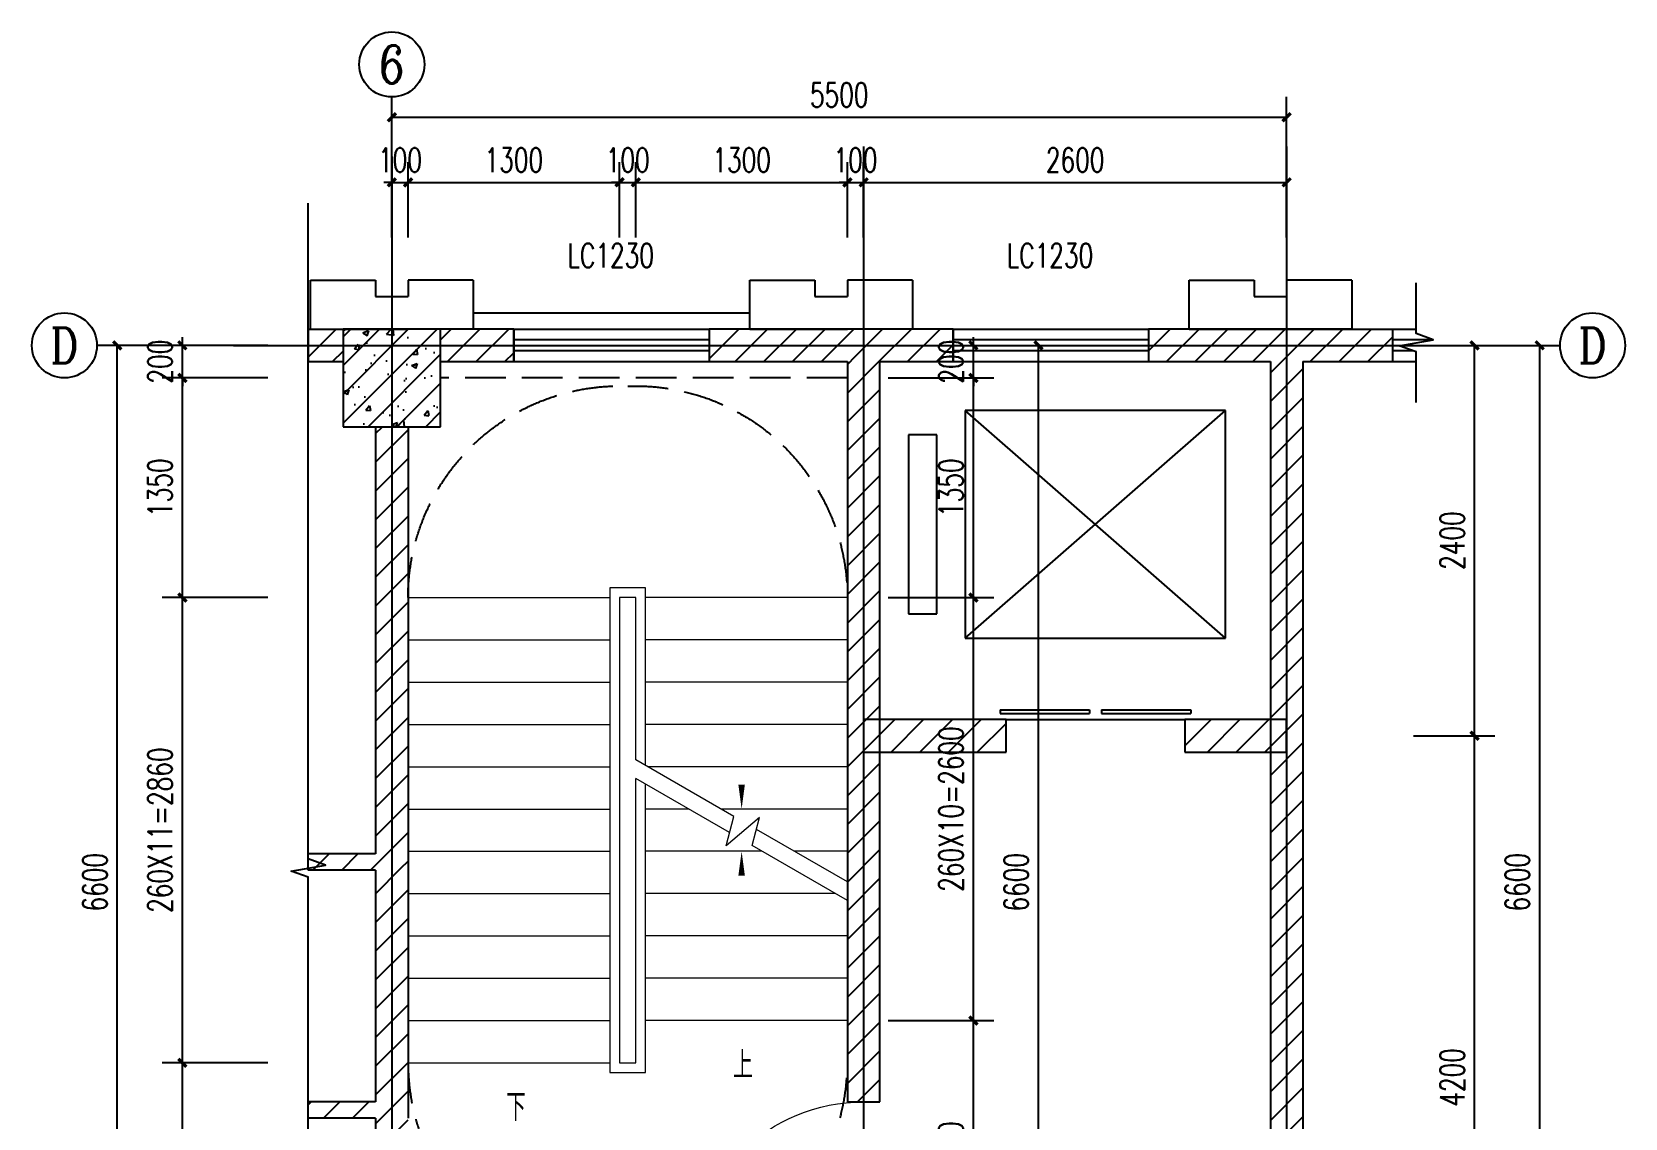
# Model space of a CAD drawing. Extents: x 1738711 to 2346805, y 1189731 to 2516152.
# Drawn here: x 1912955 to 1922748, y 1374078 to 1380755 of the extents above; entities that cross this region are included whole.
import ezdxf
from ezdxf.enums import TextEntityAlignment as Align

# ---------------------------------------------------------------- set-up
doc = ezdxf.new("R2010")
doc.units = 0
doc.header["$LTSCALE"] = 1000
doc.header["$MEASUREMENT"] = 0
doc.linetypes.add('DASH', pattern=[0.35, 0.25, -0.1])
doc.linetypes.add('复件 140224通州运河二期售楼部条件图_t3$0$X-ME SHAFT SH$0$X-B2$0$WATER_LINE', pattern=[0])
doc.layers.add('_0', color=7, linetype='Continuous', lineweight=25)
doc.layers.add('STAIR', color=2, linetype='Continuous', lineweight=5)
for name, color, linetype in [('AXIS', 3, 'Continuous'), ('AXIS_TEXT', 7, 'Continuous'), ('COLUMN', 9, 'Continuous'), ('DIM_SYMB', 3, 'Continuous'), ('DOTE', 1, 'Continuous'), ('EVTR', 2, 'Continuous'), ('PUB_DIM', 3, 'Continuous'), ('PUB_HATCH', 8, 'Continuous'), ('PUB_TEXT', 7, 'Continuous'), ('WALL', 40, 'Continuous'), ('WINDOW', 144, 'Continuous'), ('WINDOW_TEXT', 7, 'Continuous'), ('看线', 8, 'Continuous'), ('线脚', 44, 'Continuous')]:
    doc.layers.add(name, color=color, linetype=linetype)
doc.styles.add('_TCH_AXIS', font='COMPLEX', dxfattribs={"bigfont": 'GBCBIG'})
doc.styles.add('_TCH_DIM', font='SIMPLEX', dxfattribs={"bigfont": 'GBCBIG'})
doc.styles.add('_TCH_DIM_T3', font='SIMPLEX', dxfattribs={"width": 0.705882, "bigfont": 'GBCBIG'})
doc.styles.add('_TCH_WINDOW', font='SIMPLEX', dxfattribs={"height": 3.5, "bigfont": 'GBCBIG'})
doc.styles.add('COMPLEX', font='COMPLEX')
doc.dimstyles.new('_TCH_ARCH&&50', dxfattribs={"dimtxt": 148.75, "dimasz": 50, "dimexe": 125, "dimexo": 150, "dimgap": 63.125, "dimtad": 1, "dimdec": 0, "dimzin": 0, "dimdsep": 46, "dimtxsty": '_TCH_DIM_T3', "dimblk": 'ARCHTICK', "dimcen": 0.09, "dimclrt": 7, "dimazin": 2, "dimtfac": 1, "dimtdec": 0, "dimtix": 1, "dimtmove": 2, "dimatfit": 3, "dimfxl": 50, "dimtolj": 1, "dimtzin": 0, "dimarcsym": 0})
pattern_1 = [(45, (0, 89.76), (-88.388383, 88.388383), [])]

# ---------------------------------------------------------------- blocks, each defined once
blk = doc.blocks.new('dgh321')
at = {"layer": 'WALL', "linetype": '复件 140224通州运河二期售楼部条件图_t3$0$X-ME SHAFT SH$0$X-B2$0$WATER_LINE'}
for p, q in [((3247025.2, -2494104.9), (3247425.2, -2494104.9)), ((3247025.2, -2494104.9), (3247025.2, -2494404.9)), ((3247425.2, -2494104.9), (3247625.2, -2494104.9)), ((3248025.2, -2494104.9), (3247625.2, -2494104.9)), ((3248025.2, -2494404.9), (3248025.2, -2494104.9)), ((3247425.2, -2494404.9), (3247425.2, -2494304.9)), ((3247425.2, -2494304.9), (3247625.2, -2494304.9)), ((3247625.2, -2494404.9), (3247625.2, -2494304.9)), ((3247025.2, -2494404.9), (3247425.2, -2494404.9)), ((3248025.2, -2494404.9), (3247625.2, -2494404.9))]:
    blk.add_line(p, q, dxfattribs=at)
blk = doc.blocks.new('hearherherhr')
at = {"layer": '看线', "linetype": 'DASH'}
for centre, start, end in [((1981791.9, 1704275.4), 87.79577, 180), ((1981891.9, 1704275.4), 0, 92.20423)]:
    blk.add_arc(centre, 1300, start, end, dxfattribs=at)
blk = doc.blocks.new('_ArchTick')
at = {"color": 0, "linetype": 'ByBlock', "const_width": 0.4}
blk.add_lwpolyline([(-0.5, -0.5), (0.5, 0.5)], dxfattribs=at)
blk = doc.blocks.new('*D1781')
at = {"layer": 'Defpoints', "color": 0, "transparency": 16777216}
for p in [(1918467.3, 1378827.9), (1919141.9, 1378827.9), (1918467.3, 1372227.9)]:
    blk.add_point(p, dxfattribs=at)
at = {"layer": 'PUB_DIM', "color": 0, "lineweight": -2, "transparency": 16777216}
for p, q in [((1918617.3, 1378827.9), (1919266.9, 1378827.9)), ((1919141.9, 1372227.9), (1919141.9, 1378827.9)), ((1918617.3, 1372227.9), (1919266.9, 1372227.9))]:
    blk.add_line(p, q, dxfattribs=at)
at = {"layer": 'PUB_DIM', "color": 0, "lineweight": -2, "transparency": 16777216, "xscale": 50, "yscale": 50, "zscale": 50}
for p, rotation in [((1919141.9, 1378827.9), 90), ((1919141.9, 1372227.9), 270)]:
    blk.add_blockref('_ArchTick', p, dxfattribs=dict(at, rotation=rotation))
at = {"layer": 'PUB_DIM', "color": 7, "transparency": 16777216, "insert": (1919004.4, 1375527.9), "char_height": 148.75, "attachment_point": 5, "rotation": 90, "style": '_TCH_DIM_T3'}
blk.add_mtext('\\A1;6600', dxfattribs=at)
blk = doc.blocks.new('*D1784')
at = {"layer": 'Defpoints', "color": 0, "transparency": 16777216}
for p in [(1918067.3, 1374677.9), (1918741.9, 1374677.9), (1918067.3, 1373077.9)]:
    blk.add_point(p, dxfattribs=at)
at = {"layer": 'PUB_DIM', "color": 0, "lineweight": -2, "transparency": 16777216}
for p, q in [((1918217.3, 1374677.9), (1918866.9, 1374677.9)), ((1918741.9, 1373077.9), (1918741.9, 1374677.9)), ((1918217.3, 1373077.9), (1918866.9, 1373077.9))]:
    blk.add_line(p, q, dxfattribs=at)
at = {"layer": 'PUB_DIM', "color": 0, "lineweight": -2, "transparency": 16777216, "xscale": 50, "yscale": 50, "zscale": 50}
for p, rotation in [((1918741.9, 1374677.9), 90), ((1918741.9, 1373077.9), 270)]:
    blk.add_blockref('_ArchTick', p, dxfattribs=dict(at, rotation=rotation))
at = {"layer": 'PUB_DIM', "color": 7, "transparency": 16777216, "insert": (1918604.4, 1373877.9), "char_height": 148.75, "attachment_point": 5, "rotation": 90, "style": '_TCH_DIM_T3'}
blk.add_mtext('\\A1;1600', dxfattribs=at)
blk = doc.blocks.new('*D1785')
at = {"layer": 'Defpoints', "color": 0, "transparency": 16777216}
for p in [(1918067.3, 1377277.9), (1918741.9, 1377277.9), (1918067.3, 1374677.9)]:
    blk.add_point(p, dxfattribs=at)
at = {"layer": 'PUB_DIM', "color": 0, "lineweight": -2, "transparency": 16777216}
for p, q in [((1918217.3, 1377277.9), (1918866.9, 1377277.9)), ((1918741.9, 1374677.9), (1918741.9, 1377277.9)), ((1918217.3, 1374677.9), (1918866.9, 1374677.9))]:
    blk.add_line(p, q, dxfattribs=at)
at = {"layer": 'PUB_DIM', "color": 0, "lineweight": -2, "transparency": 16777216, "xscale": 50, "yscale": 50, "zscale": 50}
for p, rotation in [((1918741.9, 1377277.9), 90), ((1918741.9, 1374677.9), 270)]:
    blk.add_blockref('_ArchTick', p, dxfattribs=dict(at, rotation=rotation))
at = {"layer": 'PUB_DIM', "color": 7, "transparency": 16777216, "insert": (1918604.4, 1375977.9), "char_height": 148.75, "attachment_point": 5, "rotation": 90, "style": '_TCH_DIM_T3'}
blk.add_mtext('\\A1;260X10=2600', dxfattribs=at)
blk = doc.blocks.new('*D1786')
at = {"layer": 'Defpoints', "color": 0, "transparency": 16777216}
for p in [(1918067.3, 1378627.9), (1918741.9, 1378627.9), (1918067.3, 1377277.9)]:
    blk.add_point(p, dxfattribs=at)
at = {"layer": 'PUB_DIM', "color": 0, "lineweight": -2, "transparency": 16777216}
for p, q in [((1918217.3, 1378627.9), (1918866.9, 1378627.9)), ((1918741.9, 1377277.9), (1918741.9, 1378627.9)), ((1918217.3, 1377277.9), (1918866.9, 1377277.9))]:
    blk.add_line(p, q, dxfattribs=at)
at = {"layer": 'PUB_DIM', "color": 0, "lineweight": -2, "transparency": 16777216, "xscale": 50, "yscale": 50, "zscale": 50}
for p, rotation in [((1918741.9, 1378627.9), 90), ((1918741.9, 1377277.9), 270)]:
    blk.add_blockref('_ArchTick', p, dxfattribs=dict(at, rotation=rotation))
at = {"layer": 'PUB_DIM', "color": 7, "transparency": 16777216, "insert": (1918604.4, 1377952.9), "char_height": 148.75, "attachment_point": 5, "rotation": 90, "style": '_TCH_DIM_T3'}
blk.add_mtext('\\A1;1350', dxfattribs=at)
blk = doc.blocks.new('*D1787')
at = {"layer": 'Defpoints', "color": 0, "transparency": 16777216}
for p in [(1918067.3, 1378827.9), (1918741.9, 1378827.9), (1918067.3, 1378627.9)]:
    blk.add_point(p, dxfattribs=at)
at = {"layer": 'PUB_DIM', "color": 0, "lineweight": -2, "transparency": 16777216}
for p, q in [((1918741.9, 1378827.9), (1918741.9, 1378877.9)), ((1918217.3, 1378827.9), (1918866.9, 1378827.9)), ((1918741.9, 1378627.9), (1918741.9, 1378827.9)), ((1918217.3, 1378627.9), (1918866.9, 1378627.9)), ((1918741.9, 1378627.9), (1918741.9, 1378577.9))]:
    blk.add_line(p, q, dxfattribs=at)
at = {"layer": 'PUB_DIM', "color": 0, "lineweight": -2, "transparency": 16777216, "xscale": 50, "yscale": 50, "zscale": 50}
for p, rotation in [((1918741.9, 1378827.9), 270), ((1918741.9, 1378627.9), 90)]:
    blk.add_blockref('_ArchTick', p, dxfattribs=dict(at, rotation=rotation))
at = {"layer": 'PUB_DIM', "color": 7, "transparency": 16777216, "insert": (1918604.4, 1378727.9), "char_height": 148.75, "attachment_point": 5, "rotation": 90, "style": '_TCH_DIM_T3'}
blk.add_mtext('\\A1;200', dxfattribs=at)
blk = doc.blocks.new('*D1805')
at = {"layer": 'Defpoints', "color": 0, "transparency": 16777216}
for p in [(1921697.7, 1378827.9), (1922222.8, 1378827.9), (1921697.7, 1372227.9)]:
    blk.add_point(p, dxfattribs=at)
at = {"layer": 'PUB_DIM', "color": 0, "lineweight": -2, "transparency": 16777216}
for p, q in [((1921847.7, 1378827.9), (1922347.8, 1378827.9)), ((1922222.8, 1372227.9), (1922222.8, 1378827.9)), ((1921847.7, 1372227.9), (1922347.8, 1372227.9))]:
    blk.add_line(p, q, dxfattribs=at)
at = {"layer": 'PUB_DIM', "color": 0, "lineweight": -2, "transparency": 16777216, "xscale": 50, "yscale": 50, "zscale": 50}
for p, rotation in [((1922222.8, 1378827.9), 90), ((1922222.8, 1372227.9), 270)]:
    blk.add_blockref('_ArchTick', p, dxfattribs=dict(at, rotation=rotation))
at = {"layer": 'PUB_DIM', "color": 7, "transparency": 16777216, "insert": (1922085.3, 1375527.9), "char_height": 148.75, "attachment_point": 5, "rotation": 90, "style": '_TCH_DIM_T3'}
blk.add_mtext('\\A1;6600', dxfattribs=at)
blk = doc.blocks.new('*D1806')
at = {"layer": 'Defpoints', "color": 0, "transparency": 16777216}
for p in [(1921297.7, 1376427.9), (1921822.8, 1376427.9), (1921297.7, 1372227.9)]:
    blk.add_point(p, dxfattribs=at)
at = {"layer": 'PUB_DIM', "color": 0, "lineweight": -2, "transparency": 16777216}
for p, q in [((1921447.7, 1376427.9), (1921947.8, 1376427.9)), ((1921822.8, 1372227.9), (1921822.8, 1376427.9)), ((1921447.7, 1372227.9), (1921947.8, 1372227.9))]:
    blk.add_line(p, q, dxfattribs=at)
at = {"layer": 'PUB_DIM', "color": 0, "lineweight": -2, "transparency": 16777216, "xscale": 50, "yscale": 50, "zscale": 50}
for p, rotation in [((1921822.8, 1376427.9), 90), ((1921822.8, 1372227.9), 270)]:
    blk.add_blockref('_ArchTick', p, dxfattribs=dict(at, rotation=rotation))
at = {"layer": 'PUB_DIM', "color": 7, "transparency": 16777216, "insert": (1921685.3, 1374327.9), "char_height": 148.75, "attachment_point": 5, "rotation": 90, "style": '_TCH_DIM_T3'}
blk.add_mtext('\\A1;4200', dxfattribs=at)
blk = doc.blocks.new('*D1807')
at = {"layer": 'Defpoints', "color": 0, "transparency": 16777216}
for p in [(1921297.7, 1378827.9), (1921822.8, 1378827.9), (1921297.7, 1376427.9)]:
    blk.add_point(p, dxfattribs=at)
at = {"layer": 'PUB_DIM', "color": 0, "lineweight": -2, "transparency": 16777216}
for p, q in [((1921447.7, 1378827.9), (1921947.8, 1378827.9)), ((1921822.8, 1376427.9), (1921822.8, 1378827.9)), ((1921447.7, 1376427.9), (1921947.8, 1376427.9))]:
    blk.add_line(p, q, dxfattribs=at)
at = {"layer": 'PUB_DIM', "color": 0, "lineweight": -2, "transparency": 16777216, "xscale": 50, "yscale": 50, "zscale": 50}
for p, rotation in [((1921822.8, 1378827.9), 90), ((1921822.8, 1376427.9), 270)]:
    blk.add_blockref('_ArchTick', p, dxfattribs=dict(at, rotation=rotation))
at = {"layer": 'PUB_DIM', "color": 7, "transparency": 16777216, "insert": (1921685.3, 1377627.9), "char_height": 148.75, "attachment_point": 5, "rotation": 90, "style": '_TCH_DIM_T3'}
blk.add_mtext('\\A1;2400', dxfattribs=at)
blk = doc.blocks.new('*D1808')
at = {"layer": 'Defpoints', "color": 0, "transparency": 16777216}
for p in [(1913479.7, 1378827.9), (1914154.3, 1378827.9), (1914154.3, 1372227.9)]:
    blk.add_point(p, dxfattribs=at)
at = {"layer": 'PUB_DIM', "color": 0, "lineweight": -2, "transparency": 16777216}
for p, q in [((1914004.3, 1378827.9), (1913354.7, 1378827.9)), ((1913479.7, 1372227.9), (1913479.7, 1378827.9)), ((1914004.3, 1372227.9), (1913354.7, 1372227.9))]:
    blk.add_line(p, q, dxfattribs=at)
at = {"layer": 'PUB_DIM', "color": 0, "lineweight": -2, "transparency": 16777216, "xscale": 50, "yscale": 50, "zscale": 50}
for p, rotation in [((1913479.7, 1378827.9), 90), ((1913479.7, 1372227.9), 270)]:
    blk.add_blockref('_ArchTick', p, dxfattribs=dict(at, rotation=rotation))
at = {"layer": 'PUB_DIM', "color": 7, "transparency": 16777216, "insert": (1913342.2, 1375527.9), "char_height": 148.75, "attachment_point": 5, "rotation": 90, "style": '_TCH_DIM_T3'}
blk.add_mtext('\\A1;6600', dxfattribs=at)
blk = doc.blocks.new('*D1811')
at = {"layer": 'Defpoints', "color": 0, "transparency": 16777216}
for p in [(1913879.7, 1374417.9), (1914554.3, 1374417.9), (1914554.3, 1373077.9)]:
    blk.add_point(p, dxfattribs=at)
at = {"layer": 'PUB_DIM', "color": 0, "lineweight": -2, "transparency": 16777216}
for p, q in [((1914404.3, 1374417.9), (1913754.7, 1374417.9)), ((1913879.7, 1373077.9), (1913879.7, 1374417.9)), ((1914404.3, 1373077.9), (1913754.7, 1373077.9))]:
    blk.add_line(p, q, dxfattribs=at)
at = {"layer": 'PUB_DIM', "color": 0, "lineweight": -2, "transparency": 16777216, "xscale": 50, "yscale": 50, "zscale": 50}
for p, rotation in [((1913879.7, 1374417.9), 90), ((1913879.7, 1373077.9), 270)]:
    blk.add_blockref('_ArchTick', p, dxfattribs=dict(at, rotation=rotation))
at = {"layer": 'PUB_DIM', "color": 7, "transparency": 16777216, "insert": (1913742.2, 1373747.9), "char_height": 148.75, "attachment_point": 5, "rotation": 90, "style": '_TCH_DIM_T3'}
blk.add_mtext('\\A1;1340', dxfattribs=at)
blk = doc.blocks.new('*D1812')
at = {"layer": 'Defpoints', "color": 0, "transparency": 16777216}
for p in [(1913879.7, 1377277.9), (1914554.3, 1377277.9), (1914554.3, 1374417.9)]:
    blk.add_point(p, dxfattribs=at)
at = {"layer": 'PUB_DIM', "color": 0, "lineweight": -2, "transparency": 16777216}
for p, q in [((1914404.3, 1377277.9), (1913754.7, 1377277.9)), ((1913879.7, 1374417.9), (1913879.7, 1377277.9)), ((1914404.3, 1374417.9), (1913754.7, 1374417.9))]:
    blk.add_line(p, q, dxfattribs=at)
at = {"layer": 'PUB_DIM', "color": 0, "lineweight": -2, "transparency": 16777216, "xscale": 50, "yscale": 50, "zscale": 50}
for p, rotation in [((1913879.7, 1377277.9), 90), ((1913879.7, 1374417.9), 270)]:
    blk.add_blockref('_ArchTick', p, dxfattribs=dict(at, rotation=rotation))
at = {"layer": 'PUB_DIM', "color": 7, "transparency": 16777216, "insert": (1913742.2, 1375847.9), "char_height": 148.75, "attachment_point": 5, "rotation": 90, "style": '_TCH_DIM_T3'}
blk.add_mtext('\\A1;260X11=2860', dxfattribs=at)
blk = doc.blocks.new('*D1813')
at = {"layer": 'Defpoints', "color": 0, "transparency": 16777216}
for p in [(1913879.7, 1378627.9), (1914554.3, 1378627.9), (1914554.3, 1377277.9)]:
    blk.add_point(p, dxfattribs=at)
at = {"layer": 'PUB_DIM', "color": 0, "lineweight": -2, "transparency": 16777216}
for p, q in [((1914404.3, 1378627.9), (1913754.7, 1378627.9)), ((1913879.7, 1377277.9), (1913879.7, 1378627.9)), ((1914404.3, 1377277.9), (1913754.7, 1377277.9))]:
    blk.add_line(p, q, dxfattribs=at)
at = {"layer": 'PUB_DIM', "color": 0, "lineweight": -2, "transparency": 16777216, "xscale": 50, "yscale": 50, "zscale": 50}
for p, rotation in [((1913879.7, 1378627.9), 90), ((1913879.7, 1377277.9), 270)]:
    blk.add_blockref('_ArchTick', p, dxfattribs=dict(at, rotation=rotation))
at = {"layer": 'PUB_DIM', "color": 7, "transparency": 16777216, "insert": (1913742.2, 1377952.9), "char_height": 148.75, "attachment_point": 5, "rotation": 90, "style": '_TCH_DIM_T3'}
blk.add_mtext('\\A1;1350', dxfattribs=at)
blk = doc.blocks.new('*D1814')
at = {"layer": 'Defpoints', "color": 0, "transparency": 16777216}
for p in [(1913879.7, 1378827.9), (1914554.3, 1378827.9), (1914554.3, 1378627.9)]:
    blk.add_point(p, dxfattribs=at)
at = {"layer": 'PUB_DIM', "color": 0, "lineweight": -2, "transparency": 16777216}
for p, q in [((1913879.7, 1378827.9), (1913879.7, 1378877.9)), ((1914404.3, 1378827.9), (1913754.7, 1378827.9)), ((1913879.7, 1378627.9), (1913879.7, 1378827.9)), ((1914404.3, 1378627.9), (1913754.7, 1378627.9)), ((1913879.7, 1378627.9), (1913879.7, 1378577.9))]:
    blk.add_line(p, q, dxfattribs=at)
at = {"layer": 'PUB_DIM', "color": 0, "lineweight": -2, "transparency": 16777216, "xscale": 50, "yscale": 50, "zscale": 50}
for p, rotation in [((1913879.7, 1378827.9), 270), ((1913879.7, 1378627.9), 90)]:
    blk.add_blockref('_ArchTick', p, dxfattribs=dict(at, rotation=rotation))
at = {"layer": 'PUB_DIM', "color": 7, "transparency": 16777216, "insert": (1913742.2, 1378727.9), "char_height": 148.75, "attachment_point": 5, "rotation": 90, "style": '_TCH_DIM_T3'}
blk.add_mtext('\\A1;200', dxfattribs=at)
blk = doc.blocks.new('*D1859')
at = {"layer": 'Defpoints', "color": 0, "transparency": 16777216}
for p in [(1920667.3, 1380229.9), (1915167.3, 1379740.9), (1920667.3, 1379740.9)]:
    blk.add_point(p, dxfattribs=at)
at = {"layer": 'PUB_DIM', "color": 0, "lineweight": -2, "transparency": 16777216}
for p, q in [((1915167.3, 1379890.9), (1915167.3, 1380354.9)), ((1920667.3, 1379890.9), (1920667.3, 1380354.9)), ((1915167.3, 1380229.9), (1920667.3, 1380229.9))]:
    blk.add_line(p, q, dxfattribs=at)
at = {"layer": 'PUB_DIM', "color": 0, "lineweight": -2, "transparency": 16777216, "xscale": 50, "yscale": 50, "zscale": 50, "rotation": 180}
blk.add_blockref('_ArchTick', (1915167.3, 1380229.9), dxfattribs=at)
at = {"layer": 'PUB_DIM', "color": 0, "lineweight": -2, "transparency": 16777216, "xscale": 50, "yscale": 50, "zscale": 50}
blk.add_blockref('_ArchTick', (1920667.3, 1380229.9), dxfattribs=at)
at = {"layer": 'PUB_DIM', "color": 7, "transparency": 16777216, "insert": (1917917.3, 1380367.4), "char_height": 148.75, "attachment_point": 5, "style": '_TCH_DIM_T3'}
blk.add_mtext('\\A1;5500', dxfattribs=at)
blk = doc.blocks.new('*D1860')
at = {"layer": 'Defpoints', "color": 0, "transparency": 16777216}
for p in [(1915267.3, 1379829.9), (1915167.3, 1379340.9), (1915267.3, 1379340.9)]:
    blk.add_point(p, dxfattribs=at)
at = {"layer": 'PUB_DIM', "color": 0, "lineweight": -2, "transparency": 16777216}
for p, q in [((1915167.3, 1379490.9), (1915167.3, 1379954.9)), ((1915267.3, 1379490.9), (1915267.3, 1379954.9)), ((1915167.3, 1379829.9), (1915117.3, 1379829.9)), ((1915167.3, 1379829.9), (1915267.3, 1379829.9)), ((1915267.3, 1379829.9), (1915317.3, 1379829.9))]:
    blk.add_line(p, q, dxfattribs=at)
at = {"layer": 'PUB_DIM', "color": 0, "lineweight": -2, "transparency": 16777216, "xscale": 50, "yscale": 50, "zscale": 50}
blk.add_blockref('_ArchTick', (1915167.3, 1379829.9), dxfattribs=at)
at = {"layer": 'PUB_DIM', "color": 0, "lineweight": -2, "transparency": 16777216, "xscale": 50, "yscale": 50, "zscale": 50, "rotation": 180}
blk.add_blockref('_ArchTick', (1915267.3, 1379829.9), dxfattribs=at)
at = {"layer": 'PUB_DIM', "color": 7, "transparency": 16777216, "insert": (1915217.3, 1379967.4), "char_height": 148.75, "attachment_point": 5, "style": '_TCH_DIM_T3'}
blk.add_mtext('\\A1;100', dxfattribs=at)
blk = doc.blocks.new('*D1861')
at = {"layer": 'Defpoints', "color": 0, "transparency": 16777216}
for p in [(1916567.3, 1379829.9), (1915267.3, 1379340.9), (1916567.3, 1379340.9)]:
    blk.add_point(p, dxfattribs=at)
at = {"layer": 'PUB_DIM', "color": 0, "lineweight": -2, "transparency": 16777216}
for p, q in [((1915267.3, 1379490.9), (1915267.3, 1379954.9)), ((1916567.3, 1379490.9), (1916567.3, 1379954.9)), ((1915267.3, 1379829.9), (1916567.3, 1379829.9))]:
    blk.add_line(p, q, dxfattribs=at)
at = {"layer": 'PUB_DIM', "color": 0, "lineweight": -2, "transparency": 16777216, "xscale": 50, "yscale": 50, "zscale": 50, "rotation": 180}
blk.add_blockref('_ArchTick', (1915267.3, 1379829.9), dxfattribs=at)
at = {"layer": 'PUB_DIM', "color": 0, "lineweight": -2, "transparency": 16777216, "xscale": 50, "yscale": 50, "zscale": 50}
blk.add_blockref('_ArchTick', (1916567.3, 1379829.9), dxfattribs=at)
at = {"layer": 'PUB_DIM', "color": 7, "transparency": 16777216, "insert": (1915917.3, 1379967.4), "char_height": 148.75, "attachment_point": 5, "style": '_TCH_DIM_T3'}
blk.add_mtext('\\A1;1300', dxfattribs=at)
blk = doc.blocks.new('*D1862')
at = {"layer": 'Defpoints', "color": 0, "transparency": 16777216}
for p in [(1916667.3, 1379829.9), (1916567.3, 1379340.9), (1916667.3, 1379340.9)]:
    blk.add_point(p, dxfattribs=at)
at = {"layer": 'PUB_DIM', "color": 0, "lineweight": -2, "transparency": 16777216}
for p, q in [((1916567.3, 1379490.9), (1916567.3, 1379954.9)), ((1916667.3, 1379490.9), (1916667.3, 1379954.9)), ((1916567.3, 1379829.9), (1916517.3, 1379829.9)), ((1916567.3, 1379829.9), (1916667.3, 1379829.9)), ((1916667.3, 1379829.9), (1916717.3, 1379829.9))]:
    blk.add_line(p, q, dxfattribs=at)
at = {"layer": 'PUB_DIM', "color": 0, "lineweight": -2, "transparency": 16777216, "xscale": 50, "yscale": 50, "zscale": 50}
blk.add_blockref('_ArchTick', (1916567.3, 1379829.9), dxfattribs=at)
at = {"layer": 'PUB_DIM', "color": 0, "lineweight": -2, "transparency": 16777216, "xscale": 50, "yscale": 50, "zscale": 50, "rotation": 180}
blk.add_blockref('_ArchTick', (1916667.3, 1379829.9), dxfattribs=at)
at = {"layer": 'PUB_DIM', "color": 7, "transparency": 16777216, "insert": (1916617.3, 1379967.4), "char_height": 148.75, "attachment_point": 5, "style": '_TCH_DIM_T3'}
blk.add_mtext('\\A1;100', dxfattribs=at)
blk = doc.blocks.new('*D1863')
at = {"layer": 'Defpoints', "color": 0, "transparency": 16777216}
for p in [(1917967.3, 1379829.9), (1916667.3, 1379340.9), (1917967.3, 1379340.9)]:
    blk.add_point(p, dxfattribs=at)
at = {"layer": 'PUB_DIM', "color": 0, "lineweight": -2, "transparency": 16777216}
for p, q in [((1916667.3, 1379490.9), (1916667.3, 1379954.9)), ((1917967.3, 1379490.9), (1917967.3, 1379954.9)), ((1916667.3, 1379829.9), (1917967.3, 1379829.9))]:
    blk.add_line(p, q, dxfattribs=at)
at = {"layer": 'PUB_DIM', "color": 0, "lineweight": -2, "transparency": 16777216, "xscale": 50, "yscale": 50, "zscale": 50, "rotation": 180}
blk.add_blockref('_ArchTick', (1916667.3, 1379829.9), dxfattribs=at)
at = {"layer": 'PUB_DIM', "color": 0, "lineweight": -2, "transparency": 16777216, "xscale": 50, "yscale": 50, "zscale": 50}
blk.add_blockref('_ArchTick', (1917967.3, 1379829.9), dxfattribs=at)
at = {"layer": 'PUB_DIM', "color": 7, "transparency": 16777216, "insert": (1917317.3, 1379967.4), "char_height": 148.75, "attachment_point": 5, "style": '_TCH_DIM_T3'}
blk.add_mtext('\\A1;1300', dxfattribs=at)
blk = doc.blocks.new('*D1864')
at = {"layer": 'Defpoints', "color": 0, "transparency": 16777216}
for p in [(1918067.3, 1379829.9), (1917967.3, 1379340.9), (1918067.3, 1379340.9)]:
    blk.add_point(p, dxfattribs=at)
at = {"layer": 'PUB_DIM', "color": 0, "lineweight": -2, "transparency": 16777216}
for p, q in [((1917967.3, 1379490.9), (1917967.3, 1379954.9)), ((1918067.3, 1379490.9), (1918067.3, 1379954.9)), ((1917967.3, 1379829.9), (1917917.3, 1379829.9)), ((1917967.3, 1379829.9), (1918067.3, 1379829.9)), ((1918067.3, 1379829.9), (1918117.3, 1379829.9))]:
    blk.add_line(p, q, dxfattribs=at)
at = {"layer": 'PUB_DIM', "color": 0, "lineweight": -2, "transparency": 16777216, "xscale": 50, "yscale": 50, "zscale": 50}
blk.add_blockref('_ArchTick', (1917967.3, 1379829.9), dxfattribs=at)
at = {"layer": 'PUB_DIM', "color": 0, "lineweight": -2, "transparency": 16777216, "xscale": 50, "yscale": 50, "zscale": 50, "rotation": 180}
blk.add_blockref('_ArchTick', (1918067.3, 1379829.9), dxfattribs=at)
at = {"layer": 'PUB_DIM', "color": 7, "transparency": 16777216, "insert": (1918017.3, 1379967.4), "char_height": 148.75, "attachment_point": 5, "style": '_TCH_DIM_T3'}
blk.add_mtext('\\A1;100', dxfattribs=at)
blk = doc.blocks.new('*D1865')
at = {"layer": 'Defpoints', "color": 0, "transparency": 16777216}
for p in [(1920667.3, 1379829.9), (1918067.3, 1379340.9), (1920667.3, 1379340.9)]:
    blk.add_point(p, dxfattribs=at)
at = {"layer": 'PUB_DIM', "color": 0, "lineweight": -2, "transparency": 16777216}
for p, q in [((1918067.3, 1379490.9), (1918067.3, 1379954.9)), ((1920667.3, 1379490.9), (1920667.3, 1379954.9)), ((1918067.3, 1379829.9), (1920667.3, 1379829.9))]:
    blk.add_line(p, q, dxfattribs=at)
at = {"layer": 'PUB_DIM', "color": 0, "lineweight": -2, "transparency": 16777216, "xscale": 50, "yscale": 50, "zscale": 50, "rotation": 180}
blk.add_blockref('_ArchTick', (1918067.3, 1379829.9), dxfattribs=at)
at = {"layer": 'PUB_DIM', "color": 0, "lineweight": -2, "transparency": 16777216, "xscale": 50, "yscale": 50, "zscale": 50}
blk.add_blockref('_ArchTick', (1920667.3, 1379829.9), dxfattribs=at)
at = {"layer": 'PUB_DIM', "color": 7, "transparency": 16777216, "insert": (1919367.3, 1379967.4), "char_height": 148.75, "attachment_point": 5, "style": '_TCH_DIM_T3'}
blk.add_mtext('\\A1;2600', dxfattribs=at)
blk = doc.blocks.new('$TCHSYS$WIN2D')
for p, q in [((-0.5, 0.5), (0.5, 0.5)), ((-0.5, 0.5), (-0.5, -0.5)), ((0.5, 0.5), (0.5, -0.5)), ((0.5, 0.1667), (-0.5, 0.1667)), ((0.5, -0.1667), (-0.5, -0.1667)), ((-0.5, -0.5), (0.5, -0.5))]:
    blk.add_line(p, q)
blk = doc.blocks.new('$DORLIB2D$00000127')
at = {"color": 0}
for points in [[(-0.5333, 0.7949), (-0.5333, 0.6904)], [(-0.0333, 0.7949), (-0.5333, 0.7949)], [(-0.0333, 0.7949), (-0.0333, 0.6904)], [(0.5333, 0.7949), (0.0333, 0.7949)], [(0.0333, 0.7949), (0.0333, 0.6904)], [(0.5333, 0.7949), (0.5333, 0.6904)], [(-0.0333, 0.6904), (-0.5333, 0.6904)], [(0.5333, 0.6904), (0.0333, 0.6904)], [(0.5, 0.5), (-0.5, 0.5)]]:
    blk.add_lwpolyline(points, dxfattribs=at)
blk = doc.blocks.new('$DorLib2D$00000001')
for p, q in [((0.45, 0.975), (0.5, 0.975)), ((0.45, 0), (0.45, 0.975)), ((0.5, 0), (0.5, 0.975)), ((0.5, 0), (0.45, 0))]:
    blk.add_line(p, q)
at = {"lineweight": 13}
blk.add_arc((0.475, 0), 0.975, 91.46928, 180, dxfattribs=at)
blk = doc.blocks.new('_AXISO')
blk.add_circle((0, 0), 0.5)
at = {"layer": 'AXIS_TEXT', "style": 'COMPLEX', "width": 1.041667}
blk.add_attdef('A', text='', height=0.56, dxfattribs=at).set_placement((-0.25, -0.28), (0.25, -0.28), align=Align.FIT)

msp = doc.modelspace()

# ---------------------------------------------------------------- hatches: boundary and pattern name
at = {"layer": 'PUB_HATCH', "linetype": '复件 140224通州运河二期售楼部条件图_t3$0$X-ME SHAFT SH$0$X-B2$0$WATER_LINE'}
h = msp.add_hatch(dxfattribs=at)
h.set_pattern_fill('普通砖', color=256, scale=50, style=0)
h.set_pattern_definition(pattern_1)
h.paths.add_polyline_path([(1914867.3, 1378727.9), (1914867.3, 1378927.9), (1914653.8, 1378927.9), (1914653.8, 1378727.9)])
h = msp.add_hatch(dxfattribs=at)
h.set_pattern_fill('钢筋混凝土', color=256, scale=50, style=0)
h.set_pattern_definition([(45, (0, 0), (-88.3883476, 88.3883476), []), (50, (0, 0), (358.63009, -31.376067), [37.5, -412.5]), (355, (0, 0), (-69.375667, 376.096067), [30, -330]), (100.4514, (29.9, -2.6), (289.25469, 344.71977), [31.870095, -350.571056]), (46.1842, (0, 100), (533.620524, -82.75951), [56.25, -618.75]), (96.6356, (44.47, 93.1), (467.33135, 487.05894), [47.80514, -525.8565]), (351.1842, (0, 100), (467.33097, 487.0593), [45, -495]), (21, (50, 75), (298.453526, -201.309445), [37.5, -412.5]), (326, (50, 75), (121.657666, 362.57502), [30, -330]), (71.4514, (74.87, 58.22), (420.111314, 161.26525), [31.870095, -350.571056]), (37.5, (0, 0), (6.079928, 166.446927), [0, -326, 0, -335, 0, -331.25]), (7.5, (0, 0), (131.534769, 197.205856), [0, -191, 0, -318.5, 0, -126.25]), (327.5, (-111.5, 0), (266.911218, -11.277436), [0, -125, 0, -390, 0, -517.5]), (317.5, (-161.5, 0), (291.593085, 50.052491), [0, -162.5, 0, -259, 0, -367.5])])
h.paths.add_polyline_path([(1914867.3, 1378327.9), (1915467.3, 1378327.9), (1915467.3, 1378927.9), (1914867.3, 1378927.9)])
h = msp.add_hatch(dxfattribs=at)
h.set_pattern_fill('普通砖', color=256, scale=50, style=0)
h.set_pattern_definition(pattern_1)
h.paths.add_polyline_path([(1915467.3, 1378927.9), (1915467.3, 1378727.9), (1915917.3, 1378727.9), (1915917.3, 1378927.9)])
h = msp.add_hatch(dxfattribs=at)
h.set_pattern_fill('普通砖', color=256, scale=50, style=0)
h.set_pattern_definition(pattern_1)
h.paths.add_polyline_path([(1918067.3, 1378927.9), (1917117.3, 1378927.9), (1917117.3, 1378727.9), (1917967.3, 1378727.9), (1918067.3, 1378794.6)])
h = msp.add_hatch(dxfattribs=at)
h.set_pattern_fill('普通砖', color=256, scale=50, style=0)
h.set_pattern_definition(pattern_1)
h.paths.add_polyline_path([(1918167.3, 1378727.9), (1918617.3, 1378727.9), (1918617.3, 1378927.9), (1918067.3, 1378927.9), (1918067.3, 1378794.6)])
h = msp.add_hatch(dxfattribs=at)
h.set_pattern_fill('普通砖', color=256, scale=50, style=0)
h.set_pattern_definition(pattern_1)
h.paths.add_polyline_path([(1920667.3, 1378927.9), (1919817.3, 1378927.9), (1919817.3, 1378727.9), (1920567.3, 1378727.9), (1920667.3, 1378794.6)])
h = msp.add_hatch(dxfattribs=at)
h.set_pattern_fill('普通砖', color=256, scale=50, style=0)
h.set_pattern_definition(pattern_1)
h.paths.add_polyline_path([(1920667.3, 1378794.6), (1920767.3, 1378727.9), (1921317.3, 1378727.9), (1921317.3, 1378927.9), (1920667.3, 1378927.9)])
at = {"layer": 'PUB_HATCH'}
h = msp.add_hatch(dxfattribs=at)
h.set_pattern_fill('普通砖', color=256, scale=50, style=0)
h.set_pattern_definition(pattern_1)
h.paths.add_polyline_path([(1917967.3, 1378727.9), (1917967.3, 1374177.9), (1918167.3, 1374177.9), (1918167.3, 1378727.9), (1918067.3, 1378794.6)])
h = msp.add_hatch(dxfattribs=at)
h.set_pattern_fill('普通砖', color=256, scale=50, style=0)
h.set_pattern_definition(pattern_1)
h.paths.add_polyline_path([(1920667.3, 1378794.6), (1920567.3, 1378727.9), (1920567.3, 1376527.9), (1920767.3, 1376527.9), (1920767.3, 1378727.9)])
h = msp.add_hatch(dxfattribs=at)
h.set_pattern_fill('普通砖', color=256, scale=50, style=0)
h.set_pattern_definition(pattern_1)
h.paths.add_polyline_path([(1915267.3, 1378327.9), (1915067.3, 1378327.9), (1915067.3, 1375702.9), (1915134, 1375636.2), (1915267.3, 1375602.9)])
h = msp.add_hatch(dxfattribs=at)
h.set_pattern_fill('普通砖', color=256, scale=50, style=0)
h.set_pattern_definition(pattern_1)
h.paths.add_polyline_path([(1918067.3, 1376327.9), (1918942.3, 1376327.9), (1918942.3, 1376527.9), (1918067.3, 1376527.9)])
h = msp.add_hatch(dxfattribs=at)
h.set_pattern_fill('普通砖', color=256, scale=50, style=0)
h.set_pattern_definition(pattern_1)
h.paths.add_polyline_path([(1920667.3, 1376527.9), (1920042.3, 1376527.9), (1920042.3, 1376327.9), (1920667.3, 1376327.9)])
h = msp.add_hatch(dxfattribs=at)
h.set_pattern_fill('普通砖', color=256, scale=50, style=0)
h.set_pattern_definition(pattern_1)
h.paths.add_polyline_path([(1920767.3, 1376527.9), (1920567.3, 1376527.9), (1920567.3, 1372127.9), (1920767.3, 1371927.9)])
h = msp.add_hatch(dxfattribs=at)
h.set_pattern_fill('普通砖', color=256, scale=50, style=0)
h.set_pattern_definition(pattern_1)
h.paths.add_polyline_path([(1915134, 1375636.2), (1915067.3, 1375702.9), (1914653.8, 1375702.9), (1914653.8, 1375602.9), (1915067.3, 1375602.9)])
h = msp.add_hatch(dxfattribs=at)
h.set_pattern_fill('普通砖', color=256, scale=50, style=0)
h.set_pattern_definition(pattern_1)
h.paths.add_polyline_path([(1915134, 1375636.2), (1915067.3, 1375602.9), (1915067.3, 1374177.9), (1915134, 1374111.2), (1915267.3, 1374077.9), (1915267.3, 1375602.9)])
h = msp.add_hatch(dxfattribs=at)
h.set_pattern_fill('普通砖', color=256, scale=50, style=0)
h.set_pattern_definition(pattern_1)
h.paths.add_polyline_path([(1915134, 1374111.2), (1915067.3, 1374177.9), (1914653.8, 1374177.9), (1914653.8, 1374077.9), (1915067.3, 1374077.9)])
h = msp.add_hatch(dxfattribs=at)
h.set_pattern_fill('普通砖', color=256, scale=50, style=0)
h.set_pattern_definition(pattern_1)
h.paths.add_polyline_path([(1915134, 1374111.2), (1915067.3, 1374077.9), (1915067.3, 1372977.9), (1915200.6, 1372977.9), (1915267.3, 1373077.9), (1915267.3, 1374077.9)])

# ---------------------------------------------------------------- linework, layer by layer
at = {"layer": 'AXIS'}
for p, q in [((1915167.3, 1379854.9), (1915167.3, 1380354.9)), ((1913854.7, 1378827.9), (1913354.7, 1378827.9)), ((1921847.8, 1378827.9), (1922347.8, 1378827.9))]:
    msp.add_line(p, q, dxfattribs=at)
at = {"layer": 'COLUMN', "linetype": '复件 140224通州运河二期售楼部条件图_t3$0$X-ME SHAFT SH$0$X-B2$0$WATER_LINE'}
for p, q in [((1915467.3, 1378927.9), (1914867.3, 1378927.9)), ((1914867.3, 1378927.9), (1914867.3, 1378327.9)), ((1915467.3, 1378327.9), (1915467.3, 1378927.9)), ((1914867.3, 1378327.9), (1915467.3, 1378327.9))]:
    msp.add_line(p, q, dxfattribs=at)
at = {"layer": 'DIM_SYMB'}
for points in [[(1914653.8, 1371528.2), (1914653.8, 1375558.3), (1914548.8, 1375596.6), (1914758.8, 1375633.6), (1914653.8, 1375670.8), (1914653.8, 1379701)], [(1921462.9, 1378476.6), (1921462.9, 1378787.7), (1921357.9, 1378825.9), (1921567.9, 1378862.9), (1921462.9, 1378900.2), (1921462.9, 1379211.3)]]:
    msp.add_lwpolyline(points, dxfattribs=at)
for points in [[(1915917.3, 1374287.9, 0, 0, 0), (1915917.3, 1377952.9, 0, 0, 0), (1917317.3, 1377952.9, 0, 0, 0), (1917317.3, 1375977.9, 0, 40, 0), (1917317.3, 1376127.9, 0, 0, 0)], [(1917317.3, 1374547.9, 0, 0, 0), (1917317.3, 1375717.9, 0, 40, 0), (1917317.3, 1375567.9, 0, 0, 0)]]:
    msp.add_lwpolyline(points, format="xyseb", dxfattribs=at)
at = {"layer": 'DOTE'}
for p, q in [((1918067.3, 1380049.6), (1918067.3, 1371115.9)), ((1920667.3, 1380049.6), (1920667.3, 1371115.9)), ((1915167.3, 1379988.3), (1915167.3, 1370726.1)), ((1914194.1, 1378827.9), (1921926, 1378827.9))]:
    msp.add_line(p, q, dxfattribs=at)
at = {"layer": 'EVTR', "linetype": '复件 140224通州运河二期售楼部条件图_t3$0$X-ME SHAFT SH$0$X-B2$0$WATER_LINE'}
for p, q in [((1920292.3, 1378427.9), (1918692.3, 1378427.9)), ((1918692.3, 1378427.9), (1918692.3, 1377027.9)), ((1918692.3, 1377027.9), (1920292.3, 1378427.9)), ((1920292.3, 1377027.9), (1918692.3, 1378427.9)), ((1920292.3, 1377027.9), (1920292.3, 1378427.9)), ((1918517.3, 1378277.9), (1918342.3, 1378277.9)), ((1918342.3, 1378277.9), (1918342.3, 1377177.9)), ((1918517.3, 1377177.9), (1918517.3, 1378277.9)), ((1918342.3, 1377177.9), (1918517.3, 1377177.9)), ((1918692.3, 1377027.9), (1920292.3, 1377027.9))]:
    msp.add_line(p, q, dxfattribs=at)
at = {"layer": 'STAIR'}
for p, q in [((1916727.3, 1377337.9), (1916507.3, 1377337.9)), ((1916507.3, 1377337.9), (1916507.3, 1374357.9)), ((1916727.3, 1376246.3), (1916727.3, 1377337.9)), ((1915267.3, 1377277.9), (1916507.3, 1377277.9)), ((1916567.3, 1377277.9), (1916567.3, 1374417.9)), ((1916667.3, 1377277.9), (1916567.3, 1377277.9)), ((1916667.3, 1376280.9), (1916667.3, 1377277.9)), ((1917967.3, 1377277.9), (1916727.3, 1377277.9)), ((1915267.3, 1377017.9), (1916507.3, 1377017.9)), ((1917967.3, 1377017.9), (1916727.3, 1377017.9)), ((1915267.3, 1376757.9), (1916507.3, 1376757.9)), ((1917967.3, 1376757.9), (1916727.3, 1376757.9)), ((1915267.3, 1376497.9), (1916507.3, 1376497.9)), ((1917967.3, 1376497.9), (1916727.3, 1376497.9)), ((1915267.3, 1376237.9), (1916507.3, 1376237.9)), ((1917270.2, 1375932.8), (1916667.3, 1376280.9)), ((1917967.3, 1376237.9), (1916741.8, 1376237.9)), ((1916667.3, 1374417.9), (1916667.3, 1376165.4)), ((1917243.4, 1375832.8), (1916667.3, 1376165.4)), ((1916727.3, 1374357.9), (1916727.3, 1376130.8)), ((1915267.3, 1375977.9), (1916507.3, 1375977.9)), ((1916992.1, 1375977.9), (1916727.3, 1375977.9)), ((1917967.3, 1375977.9), (1917192.1, 1375977.9)), ((1917221.9, 1375752.4), (1917270.2, 1375932.8)), ((1917427.9, 1375925.3), (1917221.9, 1375752.4)), ((1917381.7, 1375753), (1917427.9, 1375925.3)), ((1917967.3, 1375530.4), (1917408.5, 1375853)), ((1917967.3, 1375414.9), (1917381.7, 1375753)), ((1915267.3, 1375717.9), (1916507.3, 1375717.9)), ((1917442.5, 1375717.9), (1916727.3, 1375717.9)), ((1917967.3, 1375717.9), (1917642.5, 1375717.9)), ((1915267.3, 1375457.9), (1916507.3, 1375457.9)), ((1917892.8, 1375457.9), (1916727.3, 1375457.9)), ((1915267.3, 1375197.9), (1916507.3, 1375197.9)), ((1917967.3, 1375197.9), (1916727.3, 1375197.9)), ((1915267.3, 1374937.9), (1916507.3, 1374937.9)), ((1917967.3, 1374937.9), (1916727.3, 1374937.9)), ((1915267.3, 1374677.9), (1916507.3, 1374677.9)), ((1917967.3, 1374677.9), (1916727.3, 1374677.9)), ((1915267.3, 1374417.9), (1916507.3, 1374417.9)), ((1916567.3, 1374417.9), (1916667.3, 1374417.9)), ((1916507.3, 1374357.9), (1916727.3, 1374357.9))]:
    msp.add_line(p, q, dxfattribs=at)
at = {"layer": 'WALL', "linetype": '复件 140224通州运河二期售楼部条件图_t3$0$X-ME SHAFT SH$0$X-B2$0$WATER_LINE'}
for p, q in [((1914653.8, 1378927.9), (1914867.3, 1378927.9)), ((1914653.8, 1378927.9), (1914653.8, 1378727.9)), ((1915917.3, 1378927.9), (1915467.3, 1378927.9)), ((1915917.3, 1378727.9), (1915917.3, 1378927.9)), ((1918067.3, 1378927.9), (1917117.3, 1378927.9)), ((1917117.3, 1378927.9), (1917117.3, 1378727.9)), ((1918617.3, 1378927.9), (1918067.3, 1378927.9)), ((1918617.3, 1378727.9), (1918617.3, 1378927.9)), ((1920667.3, 1378927.9), (1919817.3, 1378927.9)), ((1919817.3, 1378927.9), (1919817.3, 1378727.9)), ((1920667.3, 1378927.9), (1921317.3, 1378927.9)), ((1921317.3, 1378927.9), (1921317.3, 1378727.9)), ((1914653.8, 1378727.9), (1914867.3, 1378727.9)), ((1915467.3, 1378727.9), (1915917.3, 1378727.9)), ((1917117.3, 1378727.9), (1917967.3, 1378727.9)), ((1918167.3, 1378727.9), (1918617.3, 1378727.9)), ((1919817.3, 1378727.9), (1920567.3, 1378727.9)), ((1920767.3, 1378727.9), (1921317.3, 1378727.9))]:
    msp.add_line(p, q, dxfattribs=at)
at = {"layer": 'WALL'}
for p, q in [((1917967.3, 1378727.9), (1917967.3, 1374177.9)), ((1918167.3, 1374177.9), (1918167.3, 1378727.9)), ((1920567.3, 1378727.9), (1920567.3, 1376527.9)), ((1920767.3, 1378727.9), (1920767.3, 1376527.9)), ((1915067.3, 1378327.9), (1915067.3, 1375702.9)), ((1915267.3, 1378327.9), (1915267.3, 1375602.9)), ((1918942.3, 1376527.9), (1918067.3, 1376527.9)), ((1918067.3, 1376527.9), (1918067.3, 1376327.9)), ((1918942.3, 1376327.9), (1918942.3, 1376527.9)), ((1920667.3, 1376527.9), (1920042.3, 1376527.9)), ((1920042.3, 1376527.9), (1920042.3, 1376327.9)), ((1920567.3, 1376527.9), (1920567.3, 1372127.9)), ((1920667.3, 1376327.9), (1920667.3, 1376527.9)), ((1920767.3, 1376527.9), (1920767.3, 1371927.9)), ((1918067.3, 1376327.9), (1918942.3, 1376327.9)), ((1920042.3, 1376327.9), (1920667.3, 1376327.9)), ((1915067.3, 1375702.9), (1914653.8, 1375702.9)), ((1914653.8, 1375602.9), (1914653.8, 1375702.9)), ((1915067.3, 1375602.9), (1914653.8, 1375602.9)), ((1915067.3, 1375602.9), (1915067.3, 1374177.9)), ((1915267.3, 1375602.9), (1915267.3, 1374077.9)), ((1915067.3, 1374177.9), (1914653.8, 1374177.9)), ((1914653.8, 1374077.9), (1914653.8, 1374177.9)), ((1917967.3, 1374177.9), (1918167.3, 1374177.9)), ((1915067.3, 1374077.9), (1914653.8, 1374077.9)), ((1915067.3, 1374077.9), (1915067.3, 1372977.9))]:
    msp.add_line(p, q, dxfattribs=at)
at = {"layer": 'WINDOW', "linetype": '复件 140224通州运河二期售楼部条件图_t3$0$X-ME SHAFT SH$0$X-B2$0$WATER_LINE'}
for p, q in [((1921317.3, 1378927.9), (1921462.9, 1378927.9)), ((1921558.2, 1378861.2), (1921317.3, 1378861.2)), ((1921444, 1378794.6), (1921317.3, 1378794.6)), ((1921317.3, 1378727.9), (1921462.9, 1378727.9))]:
    msp.add_line(p, q, dxfattribs=at)
at = {"layer": '看线', "linetype": 'DASH'}
msp.add_line((1917967.3, 1378627.9), (1915467.3, 1378627.9), dxfattribs=at)
at = {"layer": '线脚', "linetype": '复件 140224通州运河二期售楼部条件图_t3$0$X-ME SHAFT SH$0$X-B2$0$WATER_LINE'}
msp.add_line((1915667.3, 1379027.9), (1917367.3, 1379027.9), dxfattribs=at)

# ---------------------------------------------------------------- block references
at = {"layer": '_0', "extrusion": (0, 0, -1), "zscale": -1}
msp.add_blockref('hearherherhr', (-3898459.2, -326997.5), dxfattribs=at)
at = {"layer": '_0', "rotation": 180}
msp.add_blockref('hearherherhr', (3898459.2, 3078693.3), dxfattribs=at)
at = {"layer": 'AXIS'}
ref = msp.add_blockref('_AXISO', (1915167.3, 1380554.9), dxfattribs=dict(at, xscale=400, yscale=400, zscale=400))
ref.add_attrib('A', '6', dxfattribs={"layer": 'AXIS_TEXT', "ltscale": 0.5, "height": 233, "style": '_TCH_AXIS'}).set_placement((1915089.7, 1380438.5), (1915245, 1380438.5), align=Align.FIT)
ref = msp.add_blockref('_AXISO', (1913154.7, 1378827.9), dxfattribs=dict(at, xscale=400, yscale=400, zscale=400))
ref.add_attrib('A', 'D', dxfattribs={"layer": 'AXIS_TEXT', "ltscale": 0.5, "height": 217.6, "style": '_TCH_AXIS'}).set_placement((1913066.6, 1378719.1), (1913242.8, 1378719.1), align=Align.FIT)
ref = msp.add_blockref('_AXISO', (1922547.8, 1378827.9), dxfattribs=dict(at, xscale=400, yscale=400, zscale=400))
ref.add_attrib('A', 'D', dxfattribs={"layer": 'AXIS_TEXT', "ltscale": 0.5, "height": 217.6, "style": '_TCH_AXIS'}).set_placement((1922459.7, 1378719.1), (1922635.9, 1378719.1), align=Align.FIT)
at = {"layer": 'WALL', "linetype": '复件 140224通州运河二期售楼部条件图_t3$0$X-ME SHAFT SH$0$X-B2$0$WATER_LINE', "xscale": -1, "rotation": 180}
for p in [(-1332357.9, -1115177), (-1329657.9, -1115177), (-1326957.9, -1115177)]:
    msp.add_blockref('dgh321', p, dxfattribs=at)
at = {"layer": 'WINDOW', "linetype": '复件 140224通州运河二期售楼部条件图_t3$0$X-ME SHAFT SH$0$X-B2$0$WATER_LINE'}
ref = msp.add_blockref('$TCHSYS$WIN2D', (1916517.3, 1378827.9), dxfattribs=dict(at, xscale=1200, yscale=200, zscale=1200))
ref.add_attrib('A', 'LC1230', (1916247.3, 1379306.3), dxfattribs={"layer": 'WINDOW_TEXT', "linetype": '复件 140224通州运河二期售楼部条件图_t3$0$X-ME SHAFT SH$0$X-B2$0$WATER_LINE', "ltscale": 0.5, "height": 148.75, "style": '_TCH_WINDOW', "width": 0.705882})
ref = msp.add_blockref('$TCHSYS$WIN2D', (1919217.3, 1378827.9), dxfattribs=dict(at, xscale=1200, yscale=200, zscale=1200))
ref.add_attrib('A', 'LC1230', (1918947.3, 1379306.3), dxfattribs={"layer": 'WINDOW_TEXT', "linetype": '复件 140224通州运河二期售楼部条件图_t3$0$X-ME SHAFT SH$0$X-B2$0$WATER_LINE', "ltscale": 0.5, "height": 148.75, "style": '_TCH_WINDOW', "width": 0.705882})
at = {"layer": 'WINDOW', "linetype": '复件 140224通州运河二期售楼部条件图_t3$0$X-ME SHAFT SH$0$X-B2$0$WATER_LINE', "xscale": 1100, "yscale": -200, "zscale": 1100, "rotation": 180}
msp.add_blockref('$DORLIB2D$00000127', (1919492.3, 1376427.9), dxfattribs=at)
at = {"layer": 'WINDOW', "xscale": 1100, "yscale": -1100, "zscale": 1100, "rotation": 269.9999998401752}
msp.add_blockref('$DorLib2D$00000001', (1918067.3, 1373627.9), dxfattribs=at)

# ---------------------------------------------------------------- texts
at = {"layer": 'PUB_TEXT', "color": 7, "style": '_TCH_DIM'}
for s, p in [('上', (1917265.2, 1374320.4)), ('下', (1915869.8, 1374060.4))]:
    msp.add_text(s, height=168.8, dxfattribs=at).set_placement(p)

# ---------------------------------------------------------------- dimensions: what is measured, and where the dimension line sits
at = {"layer": 'PUB_DIM'}
for p1, p2, distance, picture, middle in [((1915167.3, 1379740.9), (1920667.3, 1379740.9), 489, '*D1859', (1917917.3, 1380367.4)), ((1915167.3, 1379340.9), (1915267.3, 1379340.9), 489, '*D1860', (1915217.3, 1379967.4)), ((1915267.3, 1379340.9), (1916567.3, 1379340.9), 489, '*D1861', (1915917.3, 1379967.4)), ((1916567.3, 1379340.9), (1916667.3, 1379340.9), 489, '*D1862', (1916617.3, 1379967.4)), ((1916667.3, 1379340.9), (1917967.3, 1379340.9), 489, '*D1863', (1917317.3, 1379967.4)), ((1917967.3, 1379340.9), (1918067.3, 1379340.9), 489, '*D1864', (1918017.3, 1379967.4)), ((1918067.3, 1379340.9), (1920667.3, 1379340.9), 489, '*D1865', (1919367.3, 1379967.4)), ((1914554.3, 1378627.9), (1914554.3, 1378827.9), 674.6, '*D1814', (1913742.2, 1378727.9)), ((1918067.3, 1378627.9), (1918067.3, 1378827.9), -674.6, '*D1787', (1918604.4, 1378727.9)), ((1914154.3, 1372227.9), (1914154.3, 1378827.9), 674.6, '*D1808', (1913342.2, 1375527.9)), ((1918467.3, 1372227.9), (1918467.3, 1378827.9), -674.6, '*D1781', (1919004.4, 1375527.9)), ((1921297.7, 1376427.9), (1921297.7, 1378827.9), -525.1, '*D1807', (1921685.3, 1377627.9)), ((1921697.7, 1372227.9), (1921697.7, 1378827.9), -525.1, '*D1805', (1922085.3, 1375527.9)), ((1914554.3, 1377277.9), (1914554.3, 1378627.9), 674.6, '*D1813', (1913742.2, 1377952.9)), ((1918067.3, 1377277.9), (1918067.3, 1378627.9), -674.6, '*D1786', (1918604.4, 1377952.9)), ((1921297.7, 1372227.9), (1921297.7, 1376427.9), -525.1, '*D1806', (1921685.3, 1374327.9)), ((1918067.3, 1373077.9), (1918067.3, 1374677.9), -674.6, '*D1784', (1918604.4, 1373877.9)), ((1914554.3, 1373077.9), (1914554.3, 1374417.9), 674.6, '*D1811', (1913742.2, 1373747.9))]:
    dim = msp.add_aligned_dim(p1=p1, p2=p2, distance=distance, dimstyle='_TCH_ARCH&&50', dxfattribs=at)
    dim.commit()
    dim.dimension.update_dxf_attribs({"geometry": picture, "text_midpoint": middle})
for p1, p2, distance, text, picture, middle in [((1914554.3, 1374417.9), (1914554.3, 1377277.9), 674.6, '260X11=2860', '*D1812', (1913742.2, 1375847.9)), ((1918067.3, 1374677.9), (1918067.3, 1377277.9), -674.6, '260X10=2600', '*D1785', (1918604.4, 1375977.9))]:
    dim = msp.add_aligned_dim(p1=p1, p2=p2, distance=distance, text=text, dimstyle='_TCH_ARCH&&50', dxfattribs=at)
    dim.commit()
    dim.dimension.update_dxf_attribs({"geometry": picture, "text_midpoint": middle})

doc.saveas('drawing.dxf')
